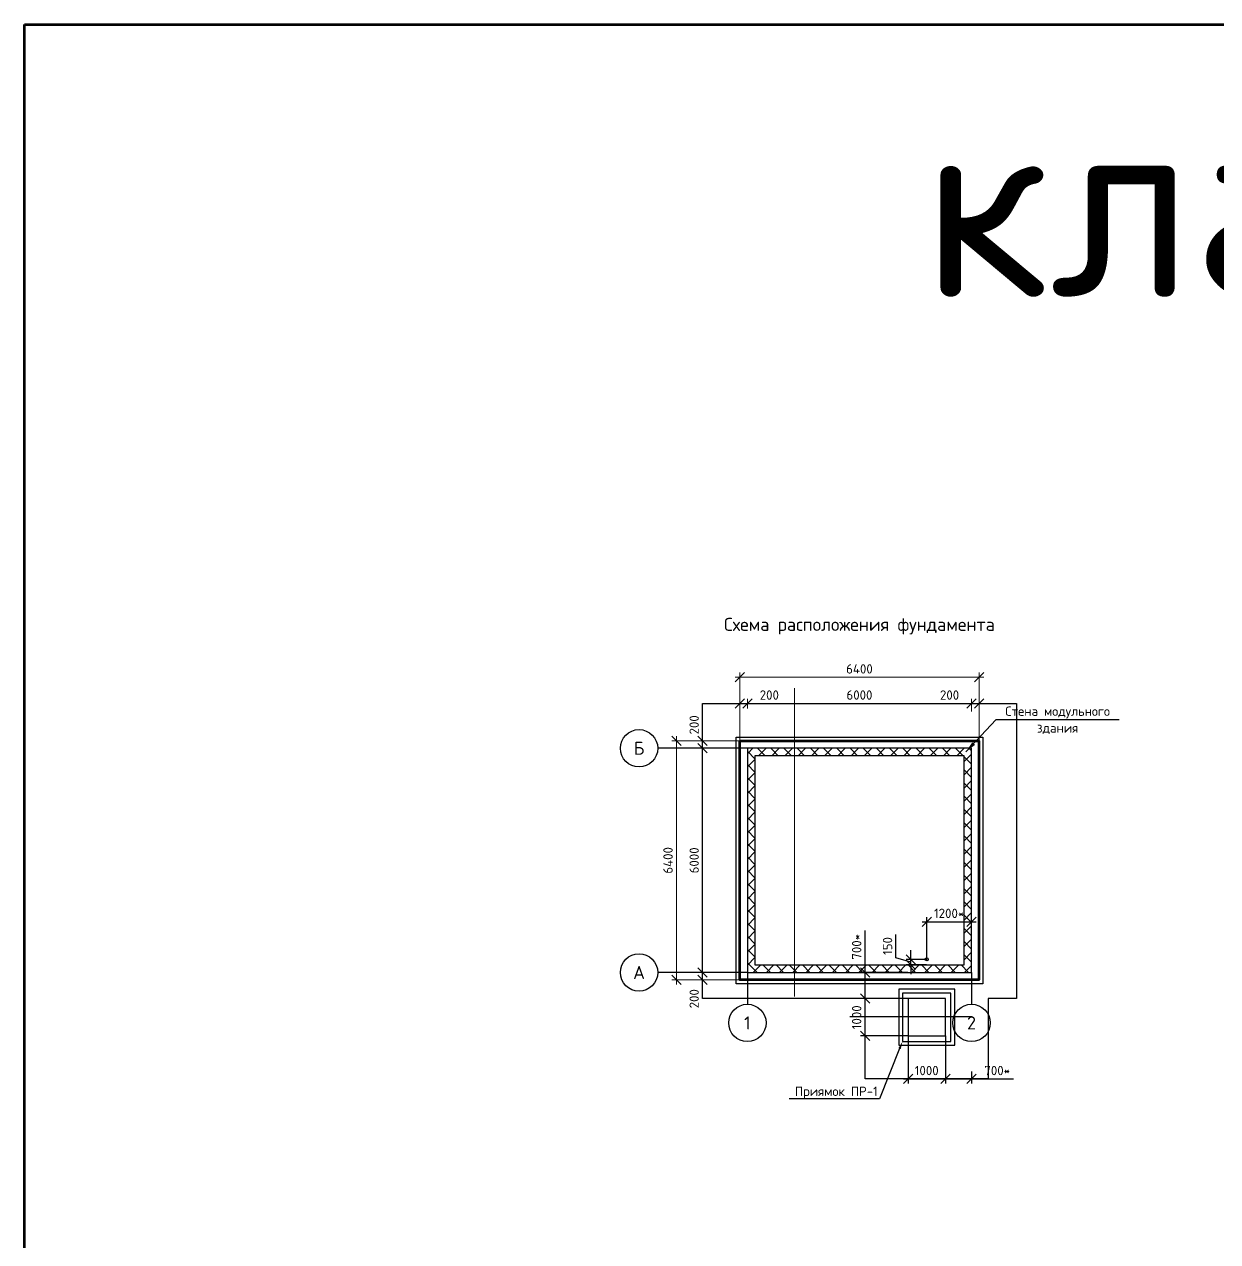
# Model space of a CAD drawing. Header units: millimetres. Extents: x 4377177 to 5189855, y -1123065 to -1017046.
# Drawn here: x 4960413 to 4992356, y -1089954 to -1057373 of the extents above; entities that cross this region are included whole.
import ezdxf
from ezdxf import colors
from ezdxf.entities.mleader import LeaderData, LeaderLine
from ezdxf.enums import TextEntityAlignment as Align
from ezdxf.math import Vec2, Vec3

# ---------------------------------------------------------------- set-up
doc = ezdxf.new("R2010")
doc.units = ezdxf.units.MM
doc.linetypes.add('ГОСТ 2.303 5', pattern=[24, 20, -1.5, 1, -1.5])
doc.layers.get('Defpoints').update_dxf_attribs({"color": 3})
for name, color, linetype, lineweight in [('Выноски', 7, 'Continuous', 13), ('СПДС_ВЫНОСКИ', 7, 'Continuous', 18), ('СПДС_РАЗМЕРЫ', 7, 'Continuous', 18), ('текст', 7, 'Continuous', 20), ('Фундамент', 7, 'Continuous', 53)]:
    doc.layers.add(name, color=color, linetype=linetype, lineweight=lineweight)
doc.layers.add('СПДС_Оси', color=7, linetype='ГОСТ 2.303 5')
doc.styles.add('ISOCPEUR', font='isocpeur.ttf')
doc.styles.add('ВНИПИТЕКСТ', font='isocpeui.ttf')
doc.styles.add('ГОСТ 2.304', font='isocpeur.ttf')
doc.dimstyles.new('СПДС$0', dxfattribs={"dimscale": 100, "dimtxt": 2.5, "dimasz": 2.5, "dimexe": 1.25, "dimexo": 0.004, "dimgap": 1, "dimtad": 1, "dimdec": 0, "dimtxsty": 'ВНИПИТЕКСТ', "dimblk": 'OBLIQUE', "dimcen": 0, "dimdle": 1.25, "dimclrd": 256, "dimclre": 256, "dimclrt": 256, "dimadec": 0, "dimazin": 2, "dimtfac": 1, "dimtdec": 0, "dimtmove": 1, "dimatfit": 3, "dimldrblk": 'NONE', "dimfxl": 1, "dimlwd": -1, "dimlwe": -1, "dimarcsym": 0})

# ---------------------------------------------------------------- blocks, each defined once
blk = doc.blocks.new('_Oblique')
at = {"color": 0, "linetype": 'ByBlock', "lineweight": -2}
blk.add_line((-0.5, -0.5), (0.5, 0.5), dxfattribs=at)
blk = doc.blocks.new('*D116')
at = {"layer": 'Defpoints', "linetype": 'Continuous', "ltscale": 0.166667, "transparency": 16777216}
for p, q in [((4982918, -1082749), (4982918, -1081627)), ((4984067, -1082749), (4982793, -1082749)), ((4982918, -1083574), (4982918, -1082749)), ((4984067, -1083449), (4982793, -1083449))]:
    blk.add_line(p, q, dxfattribs=at)
at = {"layer": 'Defpoints', "color": 0, "linetype": 'Continuous', "ltscale": 0.166667, "transparency": 16777216}
for p in [(4982918, -1082749), (4984068, -1082749), (4984068, -1083449)]:
    blk.add_point(p, dxfattribs=at)
at = {"layer": 'Defpoints', "linetype": 'Continuous', "ltscale": 0.166667, "transparency": 16777216, "xscale": 250, "yscale": 250, "zscale": 250}
for p, rotation in [((4982918, -1082749), 90), ((4982918, -1083449), 270)]:
    blk.add_blockref('_Oblique', p, dxfattribs=dict(at, rotation=rotation))
at = {"layer": 'Defpoints', "linetype": 'Continuous', "ltscale": 0.166667, "transparency": 16777216, "insert": (4982693, -1082063), "char_height": 250, "attachment_point": 5, "rotation": 90, "style": 'ISOCPEUR'}
blk.add_mtext('700*', dxfattribs=at)
blk = doc.blocks.new('_NONE')
blk = doc.blocks.new('*D126')
at = {"layer": 'Defpoints', "color": 0, "linetype": 'Continuous', "ltscale": 0.166667, "transparency": 16777216}
for p in [(4979768, -1075549), (4979768, -1075686), (4979568, -1076549)]:
    blk.add_point(p, dxfattribs=at)
at = {"layer": 'СПДС_РАЗМЕРЫ', "linetype": 'Continuous', "ltscale": 0.166667, "transparency": 16777216}
for p, q in [((4979568, -1076549), (4979568, -1075424)), ((4979768, -1075686), (4979768, -1075424)), ((4979443, -1075549), (4979768, -1075549)), ((4979768, -1075549), (4980693, -1075549))]:
    blk.add_line(p, q, dxfattribs=at)
at = {"layer": 'СПДС_РАЗМЕРЫ', "linetype": 'Continuous', "ltscale": 0.166667, "transparency": 16777216, "xscale": 250, "yscale": 250, "zscale": 250, "rotation": 180}
blk.add_blockref('_Oblique', (4979568, -1075549), dxfattribs=at)
at = {"layer": 'СПДС_РАЗМЕРЫ', "linetype": 'Continuous', "ltscale": 0.166667, "transparency": 16777216, "xscale": 250, "yscale": 250, "zscale": 250}
blk.add_blockref('_Oblique', (4979768, -1075549), dxfattribs=at)
at = {"layer": 'СПДС_РАЗМЕРЫ', "linetype": 'Continuous', "ltscale": 0.166667, "transparency": 16777216, "insert": (4980355, -1075324), "char_height": 250, "attachment_point": 5, "style": 'ISOCPEUR'}
blk.add_mtext('200', dxfattribs=at)
blk = doc.blocks.new('*D127')
at = {"layer": 'Defpoints', "color": 0, "linetype": 'Continuous', "ltscale": 0.166667, "transparency": 16777216}
for p in [(4985968, -1074849), (4979568, -1076549), (4985968, -1076549)]:
    blk.add_point(p, dxfattribs=at)
at = {"layer": 'СПДС_РАЗМЕРЫ', "linetype": 'Continuous', "ltscale": 0.166667, "transparency": 16777216}
for p, q in [((4979568, -1076549), (4979568, -1074724)), ((4985968, -1076549), (4985968, -1074724)), ((4979443, -1074849), (4986093, -1074849))]:
    blk.add_line(p, q, dxfattribs=at)
at = {"layer": 'СПДС_РАЗМЕРЫ', "linetype": 'Continuous', "ltscale": 0.166667, "transparency": 16777216, "xscale": 250, "yscale": 250, "zscale": 250, "rotation": 180}
blk.add_blockref('_Oblique', (4979568, -1074849), dxfattribs=at)
at = {"layer": 'СПДС_РАЗМЕРЫ', "linetype": 'Continuous', "ltscale": 0.166667, "transparency": 16777216, "xscale": 250, "yscale": 250, "zscale": 250}
blk.add_blockref('_Oblique', (4985968, -1074849), dxfattribs=at)
at = {"layer": 'СПДС_РАЗМЕРЫ', "linetype": 'Continuous', "ltscale": 0.166667, "transparency": 16777216, "insert": (4982768, -1074624), "char_height": 250, "attachment_point": 5, "style": 'ISOCPEUR'}
blk.add_mtext('6400', dxfattribs=at)
blk = doc.blocks.new('*D128')
at = {"layer": 'Defpoints', "color": 0, "linetype": 'Continuous', "ltscale": 0.166667, "transparency": 16777216}
for p in [(4979768, -1075549), (4979768, -1075686), (4985768, -1075762)]:
    blk.add_point(p, dxfattribs=at)
at = {"layer": 'СПДС_РАЗМЕРЫ', "linetype": 'Continuous', "ltscale": 0.166667, "transparency": 16777216}
for p, q in [((4979768, -1075686), (4979768, -1075424)), ((4985768, -1075762), (4985768, -1075424)), ((4985893, -1075549), (4979643, -1075549))]:
    blk.add_line(p, q, dxfattribs=at)
at = {"layer": 'СПДС_РАЗМЕРЫ', "linetype": 'Continuous', "ltscale": 0.166667, "transparency": 16777216, "xscale": 250, "yscale": 250, "zscale": 250, "rotation": 180}
blk.add_blockref('_Oblique', (4979768, -1075549), dxfattribs=at)
at = {"layer": 'СПДС_РАЗМЕРЫ', "linetype": 'Continuous', "ltscale": 0.166667, "transparency": 16777216, "xscale": 250, "yscale": 250, "zscale": 250}
blk.add_blockref('_Oblique', (4985768, -1075549), dxfattribs=at)
at = {"layer": 'СПДС_РАЗМЕРЫ', "linetype": 'Continuous', "ltscale": 0.166667, "transparency": 16777216, "insert": (4982768, -1075324), "char_height": 250, "attachment_point": 5, "style": 'ISOCPEUR'}
blk.add_mtext('6000', dxfattribs=at)
blk = doc.blocks.new('*D129')
at = {"layer": 'Defpoints', "color": 0, "linetype": 'Continuous', "ltscale": 0.166667, "transparency": 16777216}
for p in [(4985768, -1075549), (4985768, -1075762), (4985968, -1076549)]:
    blk.add_point(p, dxfattribs=at)
at = {"layer": 'СПДС_РАЗМЕРЫ', "linetype": 'Continuous', "ltscale": 0.166667, "transparency": 16777216}
for p, q in [((4985768, -1075762), (4985768, -1075424)), ((4985968, -1076549), (4985968, -1075424)), ((4985768, -1075549), (4984843, -1075549)), ((4986093, -1075549), (4985768, -1075549))]:
    blk.add_line(p, q, dxfattribs=at)
at = {"layer": 'СПДС_РАЗМЕРЫ', "linetype": 'Continuous', "ltscale": 0.166667, "transparency": 16777216, "xscale": 250, "yscale": 250, "zscale": 250, "rotation": 180}
blk.add_blockref('_Oblique', (4985768, -1075549), dxfattribs=at)
at = {"layer": 'СПДС_РАЗМЕРЫ', "linetype": 'Continuous', "ltscale": 0.166667, "transparency": 16777216, "xscale": 250, "yscale": 250, "zscale": 250}
blk.add_blockref('_Oblique', (4985968, -1075549), dxfattribs=at)
at = {"layer": 'СПДС_РАЗМЕРЫ', "linetype": 'Continuous', "ltscale": 0.166667, "transparency": 16777216, "insert": (4985180, -1075324), "char_height": 250, "attachment_point": 5, "style": 'ISOCPEUR'}
blk.add_mtext('200', dxfattribs=at)
blk = doc.blocks.new('*D130')
at = {"layer": 'Defpoints', "color": 0, "linetype": 'Continuous', "ltscale": 0.166667, "transparency": 16777216}
for p in [(4978568, -1082749), (4978778, -1082749), (4979568, -1082949)]:
    blk.add_point(p, dxfattribs=at)
at = {"layer": 'СПДС_РАЗМЕРЫ', "linetype": 'Continuous', "ltscale": 0.166667, "transparency": 16777216}
for p, q in [((4978568, -1082749), (4978568, -1082499)), ((4978778, -1082749), (4978443, -1082749)), ((4979567, -1082949), (4978443, -1082949)), ((4978568, -1082949), (4978568, -1082749)), ((4978568, -1082949), (4978568, -1083199))]:
    blk.add_line(p, q, dxfattribs=at)
at = {"layer": 'СПДС_РАЗМЕРЫ', "linetype": 'Continuous', "ltscale": 0.166667, "transparency": 16777216, "xscale": 250, "yscale": 250, "zscale": 250}
for p, rotation in [((4978568, -1082749), 270), ((4978568, -1082949), 90)]:
    blk.add_blockref('_Oblique', p, dxfattribs=dict(at, rotation=rotation))
at = {"layer": 'СПДС_РАЗМЕРЫ', "linetype": 'Continuous', "ltscale": 0.166667, "transparency": 16777216, "insert": (4978343, -1083452), "char_height": 250, "attachment_point": 5, "rotation": 90, "style": 'ISOCPEUR'}
blk.add_mtext('200', dxfattribs=at)
blk = doc.blocks.new('*D131')
at = {"layer": 'Defpoints', "color": 0, "linetype": 'Continuous', "ltscale": 0.166667, "transparency": 16777216}
for p in [(4978831, -1076749), (4978568, -1082749), (4978778, -1082749)]:
    blk.add_point(p, dxfattribs=at)
at = {"layer": 'СПДС_РАЗМЕРЫ', "linetype": 'Continuous', "ltscale": 0.166667, "transparency": 16777216}
for p, q in [((4978831, -1076749), (4978443, -1076749)), ((4978568, -1076624), (4978568, -1082874)), ((4978778, -1082749), (4978443, -1082749))]:
    blk.add_line(p, q, dxfattribs=at)
at = {"layer": 'СПДС_РАЗМЕРЫ', "linetype": 'Continuous', "ltscale": 0.166667, "transparency": 16777216, "xscale": 250, "yscale": 250, "zscale": 250}
for p, rotation in [((4978568, -1076749), 90), ((4978568, -1082749), 270)]:
    blk.add_blockref('_Oblique', p, dxfattribs=dict(at, rotation=rotation))
at = {"layer": 'СПДС_РАЗМЕРЫ', "linetype": 'Continuous', "ltscale": 0.166667, "transparency": 16777216, "insert": (4978343, -1079749), "char_height": 250, "attachment_point": 5, "rotation": 90, "style": 'ISOCPEUR'}
blk.add_mtext('6000', dxfattribs=at)
blk = doc.blocks.new('*D132')
at = {"layer": 'Defpoints', "color": 0, "linetype": 'Continuous', "ltscale": 0.166667, "transparency": 16777216}
for p in [(4978568, -1076749), (4978831, -1076749), (4979568, -1076549)]:
    blk.add_point(p, dxfattribs=at)
at = {"layer": 'СПДС_РАЗМЕРЫ', "linetype": 'Continuous', "ltscale": 0.166667, "transparency": 16777216}
for p, q in [((4978568, -1076424), (4978568, -1076874)), ((4979567, -1076549), (4978443, -1076549)), ((4978831, -1076749), (4978443, -1076749))]:
    blk.add_line(p, q, dxfattribs=at)
at = {"layer": 'СПДС_РАЗМЕРЫ', "linetype": 'Continuous', "ltscale": 0.166667, "transparency": 16777216, "xscale": 250, "yscale": 250, "zscale": 250}
for p, rotation in [((4978568, -1076549), 90), ((4978568, -1076749), 270)]:
    blk.add_blockref('_Oblique', p, dxfattribs=dict(at, rotation=rotation))
at = {"layer": 'СПДС_РАЗМЕРЫ', "linetype": 'Continuous', "ltscale": 0.166667, "transparency": 16777216, "insert": (4978343, -1076122), "char_height": 250, "attachment_point": 5, "rotation": 90, "style": 'ISOCPEUR'}
blk.add_mtext('200', dxfattribs=at)
blk = doc.blocks.new('*D134')
at = {"layer": 'Defpoints', "color": 0, "linetype": 'Continuous', "ltscale": 0.166667, "transparency": 16777216}
for p in [(4979568, -1076549), (4977868, -1082949), (4979568, -1082949)]:
    blk.add_point(p, dxfattribs=at)
at = {"layer": 'СПДС_РАЗМЕРЫ', "linetype": 'Continuous', "ltscale": 0.166667, "transparency": 16777216}
for p, q in [((4977868, -1076424), (4977868, -1083074)), ((4979567, -1076549), (4977743, -1076549)), ((4979567, -1082949), (4977743, -1082949))]:
    blk.add_line(p, q, dxfattribs=at)
at = {"layer": 'СПДС_РАЗМЕРЫ', "linetype": 'Continuous', "ltscale": 0.166667, "transparency": 16777216, "xscale": 250, "yscale": 250, "zscale": 250}
for p, rotation in [((4977868, -1076549), 90), ((4977868, -1082949), 270)]:
    blk.add_blockref('_Oblique', p, dxfattribs=dict(at, rotation=rotation))
at = {"layer": 'СПДС_РАЗМЕРЫ', "linetype": 'Continuous', "ltscale": 0.166667, "transparency": 16777216, "insert": (4977643, -1079749), "char_height": 250, "attachment_point": 5, "rotation": 90, "style": 'ISOCPEUR'}
blk.add_mtext('6400', dxfattribs=at)
blk = doc.blocks.new('*D136')
at = {"layer": 'Defpoints', "linetype": 'Continuous', "ltscale": 0.166667, "transparency": 16777216}
for p, q in [((4983745, -1082354), (4983745, -1081729)), ((4984145, -1082399), (4984145, -1082149)), ((4984145, -1082474), (4983745, -1082354)), ((4984567, -1082399), (4984020, -1082399)), ((4984563, -1082549), (4984020, -1082549)), ((4984145, -1082549), (4984145, -1082399)), ((4984145, -1082549), (4984145, -1082399)), ((4984145, -1082549), (4984145, -1082799))]:
    blk.add_line(p, q, dxfattribs=at)
at = {"layer": 'Defpoints', "color": 0, "linetype": 'Continuous', "ltscale": 0.166667, "transparency": 16777216}
for p in [(4984145, -1082399), (4984563, -1082549), (4984568, -1082399)]:
    blk.add_point(p, dxfattribs=at)
at = {"layer": 'Defpoints', "linetype": 'Continuous', "ltscale": 0.166667, "transparency": 16777216, "xscale": 250, "yscale": 250, "zscale": 250}
for p, rotation in [((4984145, -1082399), 270), ((4984145, -1082549), 90)]:
    blk.add_blockref('_Oblique', p, dxfattribs=dict(at, rotation=rotation))
at = {"layer": 'Defpoints', "linetype": 'Continuous', "ltscale": 0.166667, "transparency": 16777216, "insert": (4983520, -1082041), "char_height": 250, "attachment_point": 5, "rotation": 90, "style": 'ISOCPEUR'}
blk.add_mtext('150', dxfattribs=at)
blk = doc.blocks.new('*D144')
at = {"layer": 'Defpoints', "linetype": 'Continuous', "ltscale": 0.166667, "transparency": 16777216}
for p, q in [((4984068, -1084449), (4984068, -1085724)), ((4985068, -1084449), (4985068, -1085724)), ((4983943, -1085599), (4985193, -1085599))]:
    blk.add_line(p, q, dxfattribs=at)
at = {"layer": 'Defpoints', "color": 0, "linetype": 'Continuous', "ltscale": 0.166667, "transparency": 16777216}
for p in [(4984068, -1084449), (4985068, -1084449), (4985068, -1085599)]:
    blk.add_point(p, dxfattribs=at)
at = {"layer": 'Defpoints', "linetype": 'Continuous', "ltscale": 0.166667, "transparency": 16777216, "xscale": 250, "yscale": 250, "zscale": 250, "rotation": 180}
blk.add_blockref('_Oblique', (4984068, -1085599), dxfattribs=at)
at = {"layer": 'Defpoints', "linetype": 'Continuous', "ltscale": 0.166667, "transparency": 16777216, "xscale": 250, "yscale": 250, "zscale": 250}
blk.add_blockref('_Oblique', (4985068, -1085599), dxfattribs=at)
at = {"layer": 'Defpoints', "linetype": 'Continuous', "ltscale": 0.166667, "transparency": 16777216, "insert": (4984568, -1085374), "char_height": 250, "attachment_point": 5, "style": 'ISOCPEUR'}
blk.add_mtext('1000', dxfattribs=at)
blk = doc.blocks.new('*D123')
at = {"layer": 'Defpoints', "linetype": 'Continuous', "ltscale": 0.166667, "transparency": 16777216}
for p, q in [((4985068, -1084449), (4985068, -1085724)), ((4985768, -1085397), (4985768, -1085724)), ((4984943, -1085599), (4985768, -1085599)), ((4985768, -1085599), (4986890, -1085599))]:
    blk.add_line(p, q, dxfattribs=at)
at = {"layer": 'Defpoints', "color": 0, "linetype": 'Continuous', "ltscale": 0.166667, "transparency": 16777216}
for p in [(4985068, -1084449), (4985768, -1085397), (4985768, -1085599)]:
    blk.add_point(p, dxfattribs=at)
at = {"layer": 'Defpoints', "linetype": 'Continuous', "ltscale": 0.166667, "transparency": 16777216, "xscale": 250, "yscale": 250, "zscale": 250, "rotation": 180}
blk.add_blockref('_Oblique', (4985068, -1085599), dxfattribs=at)
at = {"layer": 'Defpoints', "linetype": 'Continuous', "ltscale": 0.166667, "transparency": 16777216, "xscale": 250, "yscale": 250, "zscale": 250}
blk.add_blockref('_Oblique', (4985768, -1085599), dxfattribs=at)
at = {"layer": 'Defpoints', "linetype": 'Continuous', "ltscale": 0.166667, "transparency": 16777216, "insert": (4986454, -1085374), "char_height": 250, "attachment_point": 5, "style": 'ISOCPEUR'}
blk.add_mtext('700*', dxfattribs=at)
blk = doc.blocks.new('*D124')
at = {"layer": 'Defpoints', "linetype": 'Continuous', "ltscale": 0.166667, "transparency": 16777216}
for p, q in [((4984067, -1083449), (4982793, -1083449)), ((4982918, -1084574), (4982918, -1083324)), ((4984067, -1084449), (4982793, -1084449))]:
    blk.add_line(p, q, dxfattribs=at)
at = {"layer": 'Defpoints', "color": 0, "linetype": 'Continuous', "ltscale": 0.166667, "transparency": 16777216}
for p in [(4982918, -1083449), (4984068, -1083449), (4984068, -1084449)]:
    blk.add_point(p, dxfattribs=at)
at = {"layer": 'Defpoints', "linetype": 'Continuous', "ltscale": 0.166667, "transparency": 16777216, "xscale": 250, "yscale": 250, "zscale": 250}
for p, rotation in [((4982918, -1083449), 90), ((4982918, -1084449), 270)]:
    blk.add_blockref('_Oblique', p, dxfattribs=dict(at, rotation=rotation))
at = {"layer": 'Defpoints', "linetype": 'Continuous', "ltscale": 0.166667, "transparency": 16777216, "insert": (4982693, -1083949), "char_height": 250, "attachment_point": 5, "rotation": 90, "style": 'ISOCPEUR'}
blk.add_mtext('1000', dxfattribs=at)
blk = doc.blocks.new('*D148')
at = {"layer": 'Defpoints', "linetype": 'Continuous', "ltscale": 0.166667, "transparency": 16777216}
for p, q in [((4984568, -1082399), (4984568, -1081267)), ((4985768, -1082515), (4985768, -1081267)), ((4984443, -1081392), (4985893, -1081392))]:
    blk.add_line(p, q, dxfattribs=at)
at = {"layer": 'Defpoints', "color": 0, "linetype": 'Continuous', "ltscale": 0.166667, "transparency": 16777216}
for p in [(4985768, -1081392), (4984568, -1082399), (4985768, -1082516)]:
    blk.add_point(p, dxfattribs=at)
at = {"layer": 'Defpoints', "linetype": 'Continuous', "ltscale": 0.166667, "transparency": 16777216, "xscale": 250, "yscale": 250, "zscale": 250, "rotation": 180}
blk.add_blockref('_Oblique', (4984568, -1081392), dxfattribs=at)
at = {"layer": 'Defpoints', "linetype": 'Continuous', "ltscale": 0.166667, "transparency": 16777216, "xscale": 250, "yscale": 250, "zscale": 250}
blk.add_blockref('_Oblique', (4985768, -1081392), dxfattribs=at)
at = {"layer": 'Defpoints', "linetype": 'Continuous', "ltscale": 0.166667, "transparency": 16777216, "insert": (4985168, -1081167), "char_height": 250, "attachment_point": 5, "style": 'ISOCPEUR'}
blk.add_mtext('1200*', dxfattribs=at)

msp = doc.modelspace()

# ---------------------------------------------------------------- hatches: boundary and pattern name
at = {"linetype": 'Continuous', "ltscale": 0.166667}
h = msp.add_hatch(dxfattribs=at)
h.set_pattern_fill('НЕМЕТАЛЛИЧЕСКИЕ МАТЕРИАЛЫ', color=256, scale=100, pattern_type=2)
h.set_pattern_definition([(45, (1060483.64, -654189.68), (-176.776695, 176.776695), []), (135, (1060483.64, -654189.68), (-176.776695, -176.776695), [])])
h.paths.add_polyline_path([(4985767.6, -1082749), (4985767.6, -1076749), (4979767.6, -1076749), (4979767.6, -1082749)])
h.paths.add_polyline_path([(4985567.6, -1082549), (4979967.6, -1082549), (4979967.6, -1076949), (4985567.6, -1076949)], flags=16)

# ---------------------------------------------------------------- linework, layer by layer
at = {"linetype": 'Continuous', "lineweight": 100, "ltscale": 0.083333}
msp.add_lwpolyline([(4960412.6, -1057373.1), (5027425.4, -1057373.1), (5027425.4, -1122534.7), (4960412.6, -1122534.7)], close=True, dxfattribs=at)
at = {"linetype": 'Continuous', "ltscale": 0.166667}
for points in [[(4985767.6, -1076749), (4979767.6, -1076749), (4979767.6, -1082749), (4985767.6, -1082749)], [(4985567.6, -1076949), (4979967.6, -1076949), (4979967.6, -1082549), (4985567.6, -1082549)]]:
    msp.add_lwpolyline(points, close=True, dxfattribs=at)
at = {"layer": 'Defpoints', "linetype": 'Continuous', "ltscale": 0.083333}
msp.add_lwpolyline([(4982917.6, -1083449), (4978567.6, -1083449), (4978567.6, -1075549), (4986967.6, -1075549), (4986967.6, -1083449), (4986217.6, -1083449), (4986217.6, -1085599), (4982917.6, -1085599), (4982917.6, -1083449)], dxfattribs=at)
for points in [[(4979467.6, -1076449), (4986067.6, -1076449), (4986067.6, -1083049), (4979467.6, -1083049)], [(4985317.6, -1083199), (4983817.6, -1083199), (4983817.6, -1084699), (4985317.6, -1084699)], [(4985217.6, -1083299), (4983917.6, -1083299), (4983917.6, -1084599), (4985217.6, -1084599)], [(4985067.6, -1083449), (4984067.6, -1083449), (4984067.6, -1084449), (4985067.6, -1084449)]]:
    msp.add_lwpolyline(points, close=True, dxfattribs=at)
at = {"layer": 'Defpoints'}
msp.add_lwpolyline([(4982511.7, -1083927.4), (4985789.1, -1083927.4)], dxfattribs=at)
at = {"layer": 'Defpoints', "ltscale": 50}
msp.add_circle((4984567.6, -1082399), 40, dxfattribs=at)
at = {"layer": 'Выноски'}
for points in [[(4981032.1, -1075141), (4981032.1, -1083393.3)], [(4985767.6, -1080615.2), (4985768.6, -1080615.2)]]:
    msp.add_lwpolyline(points, dxfattribs=at)
at = {"layer": 'СПДС_ВЫНОСКИ', "lineweight": 25, "ltscale": 0.166667}
for p, q in [((4985618.2, -1076843.3), (4986425.6, -1075981.4)), ((4986425.6, -1075981.4), (4989720.8, -1075981.4))]:
    msp.add_line(p, q, dxfattribs=at)
msp.add_solid([(4985618.2, -1076843.3), (4985786.9, -1076589.6), (4985860.3, -1076658.4)], dxfattribs=at)
at = {"layer": 'СПДС_Оси', "linetype": 'ГОСТ 2.303 5', "lineweight": 25, "ltscale": 0.166667}
for points in [[(4979767.6, -1076749), (4977624.3, -1076749), (4977367.7, -1076749)], [(4979767.6, -1082749), (4979767.6, -1082749), (4977624.3, -1082749), (4977367.7, -1082749)], [(4979767.6, -1082749), (4979767.6, -1082749), (4979767.6, -1083599)], [(4985767.6, -1082749), (4985767.6, -1083599)]]:
    msp.add_lwpolyline(points, dxfattribs=at)
at = {"layer": 'СПДС_Оси', "linetype": 'Continuous', "lineweight": 25, "ltscale": 0.166667}
for centre in [(4976867.7, -1076749), (4976867.7, -1082749), (4979767.6, -1084099), (4985767.6, -1084099)]:
    msp.add_circle(centre, 500, dxfattribs=at)
at = {"layer": 'Фундамент', "linetype": 'Continuous', "ltscale": 0.083333}
msp.add_lwpolyline([(4979567.6, -1076549), (4985967.6, -1076549), (4985967.6, -1082949), (4979567.6, -1082949)], close=True, dxfattribs=at)

# ---------------------------------------------------------------- texts
at = {"layer": 'СПДС_ВЫНОСКИ', "lineweight": 25, "ltscale": 0.166667, "style": 'ГОСТ 2.304'}
msp.add_text('Стена модульного', height=250, dxfattribs=at).set_placement((4988073.2, -1075881.4), align=Align.CENTER)
msp.add_text('здания', height=250, dxfattribs=at).set_placement((4988073.2, -1076081.4), align=Align.TOP_CENTER)
at = {"layer": 'текст', "ltscale": 25, "style": 'ГОСТ 2.304'}
msp.add_text('кладовая', height=5000, dxfattribs=at).set_placement((4984453.3, -1064663.7))
msp.add_text('Схема расположения фундамента', height=350, dxfattribs=at).set_placement((4982767.6, -1073432.8), align=Align.MIDDLE_CENTER)
at = {"layer": 'текст', "ltscale": 0.166667, "style": 'ГОСТ 2.304'}
for s, p in [('Б', (4976867.7, -1076749)), ('А', (4976867.7, -1082749)), ('1', (4979767.6, -1084099)), ('2', (4985767.6, -1084099))]:
    msp.add_text(s, height=350, dxfattribs=at).set_placement(p, align=Align.MIDDLE_CENTER)

# ---------------------------------------------------------------- dimensions: what is measured, and where the dimension line sits
at = {"layer": 'Defpoints', "linetype": 'Continuous', "ltscale": 0.166667}
for base, p1, p2, override, picture, middle in [((4985767.6, -1081392), (4984567.6, -1082399), (4985767.6, -1082515.7), {"dimtxsty": 'ISOCPEUR'}, '*D148', (4985167.6, -1081167)), ((4985767.6, -1085599), (4985067.6, -1084449), (4985767.6, -1085396.6), {"dimtxsty": 'ISOCPEUR', "dimtmove": 0}, '*D123', (4986453.6, -1085374))]:
    dim = msp.add_linear_dim(base=base, p1=p1, p2=p2, text='<>*', dimstyle='СПДС$0', override=override, dxfattribs=at)
    dim.commit()
    dim.dimension.update_dxf_attribs({"geometry": picture, "text_midpoint": middle})
dim = msp.add_linear_dim(base=(4982917.6, -1082749), p1=(4984067.6, -1083449), p2=(4984067.6, -1082749), angle=90, text='<>*', dimstyle='СПДС$0', override={"dimtxsty": 'ISOCPEUR', "dimtmove": 0}, dxfattribs=at)
dim.commit()
dim.dimension.update_dxf_attribs({"geometry": '*D116', "text_midpoint": (4982692.6, -1082063)})
for base, p1, p2, picture, middle in [((4984145.3, -1082399), (4984563.1, -1082549), (4984567.6, -1082399), '*D136', (4983520.3, -1082254)), ((4982917.6, -1083449), (4984067.6, -1084449), (4984067.6, -1083449), '*D124', (4982692.6, -1083949))]:
    dim = msp.add_linear_dim(base=base, p1=p1, p2=p2, angle=90, dimstyle='СПДС$0', override={"dimtxsty": 'ISOCPEUR'}, dxfattribs=at)
    dim.commit()
    dim.dimension.update_dxf_attribs({"geometry": picture, "text_midpoint": middle})
dim = msp.add_linear_dim(base=(4985067.6, -1085599), p1=(4984067.6, -1084449), p2=(4985067.6, -1084449), dimstyle='СПДС$0', override={"dimtxsty": 'ISOCPEUR'}, dxfattribs=at)
dim.commit()
dim.dimension.update_dxf_attribs({"geometry": '*D144', "text_midpoint": (4984567.6, -1085374)})
at = {"layer": 'СПДС_РАЗМЕРЫ', "linetype": 'Continuous', "ltscale": 0.166667}
for base, p1, p2, override, picture, middle in [((4985967.6, -1074849), (4979567.6, -1076549), (4985967.6, -1076549), {"dimtxsty": 'ISOCPEUR'}, '*D127', (4982767.6, -1074624)), ((4979767.6, -1075549), (4979567.6, -1076549), (4979767.6, -1075686.4), {"dimtxsty": 'ISOCPEUR', "dimtmove": 0}, '*D126', (4980355.1, -1075324)), ((4979767.6, -1075549), (4985767.6, -1075762), (4979767.6, -1075686.4), {"dimtxsty": 'ISOCPEUR'}, '*D128', (4982767.6, -1075324)), ((4985767.6, -1075549), (4985967.6, -1076549), (4985767.6, -1075762), {"dimtxsty": 'ISOCPEUR', "dimtmove": 0}, '*D129', (4985180.1, -1075324))]:
    dim = msp.add_linear_dim(base=base, p1=p1, p2=p2, dimstyle='СПДС$0', override=override, dxfattribs=at)
    dim.commit()
    dim.dimension.update_dxf_attribs({"geometry": picture, "text_midpoint": middle})
for base, p1, p2, picture, middle in [((4978567.6, -1076749), (4979567.6, -1076549), (4978831, -1076749), '*D132', (4978567.6, -1076122)), ((4978567.6, -1082749), (4979567.6, -1082949), (4978778.3, -1082749), '*D130', (4978567.6, -1083452.5))]:
    dim = msp.add_linear_dim(base=base, p1=p1, p2=p2, angle=90, dimstyle='СПДС$0', override={"dimtxsty": 'ISOCPEUR'}, dxfattribs=at)
    dim.commit()
    dim.dimension.update_dxf_attribs({"geometry": picture, "text_midpoint": middle, "dimtype": 160})
for base, p1, p2, picture, middle in [((4977867.6, -1082949), (4979567.6, -1076549), (4979567.6, -1082949), '*D134', (4977642.6, -1079749)), ((4978567.6, -1082749), (4978831, -1076749), (4978778.3, -1082749), '*D131', (4978342.6, -1079749))]:
    dim = msp.add_linear_dim(base=base, p1=p1, p2=p2, angle=90, dimstyle='СПДС$0', override={"dimtxsty": 'ISOCPEUR'}, dxfattribs=at)
    dim.commit()
    dim.dimension.update_dxf_attribs({"geometry": picture, "text_midpoint": middle})

# ---------------------------------------------------------------- leaders
at = {"layer": 'Defpoints', "ltscale": 50}
ml = msp.add_multileader_mtext('Standard', dxfattribs=at)
ml.set_content('Приямок ПР-1', color=256, style='ISOCPEUR')
ml.set_leader_properties()
ml.build(insert=Vec2(0, 0))
ml.multileader.update_dxf_attribs({"text_left_attachment_type": 6, "text_right_attachment_type": 6, "dogleg_length": 0.36, "arrow_head_size": 200, "scale": 100})
ctx = ml.context
ctx.base_point, ctx.scale, ctx.char_height, ctx.arrow_head_size, ctx.landing_gap_size, ctx.plane_origin = Vec3(4981174.4, -1086129.9), 100, 250, 200, 9, Vec3(4983417.6, -1085249)
ctx.left_attachment, ctx.right_attachment, ctx.text_align_type = 6, 6, 2
notes = []
notes.append((ctx, [(0, (1, 1, 0), (4983303.4, -1086129.9), (-1, 0), 36, [(0, [(4983917.6, -1084599)], 0, [])])]))
ctx.mtext.insert, ctx.mtext.alignment, ctx.mtext.flow_direction = Vec3(4983258.4, -1085804.9), 3, 5
for ctx, leaders in notes:
    for number, flags, end, landing, length, lines in leaders:
        leader = LeaderData()
        leader.index, (leader.has_last_leader_line, leader.has_dogleg_vector, leader.attachment_direction) = number, flags
        leader.last_leader_point, leader.dogleg_vector, leader.dogleg_length = Vec3(end), Vec3(landing), length
        for number, points, colour, breaks in lines:
            line = LeaderLine()
            line.index, line.vertices, line.color, line.breaks = number, Vec3.list(points), colors.encode_raw_color(colour), breaks
            leader.lines.append(line)
        ctx.leaders.append(leader)

doc.saveas('drawing.dxf')
